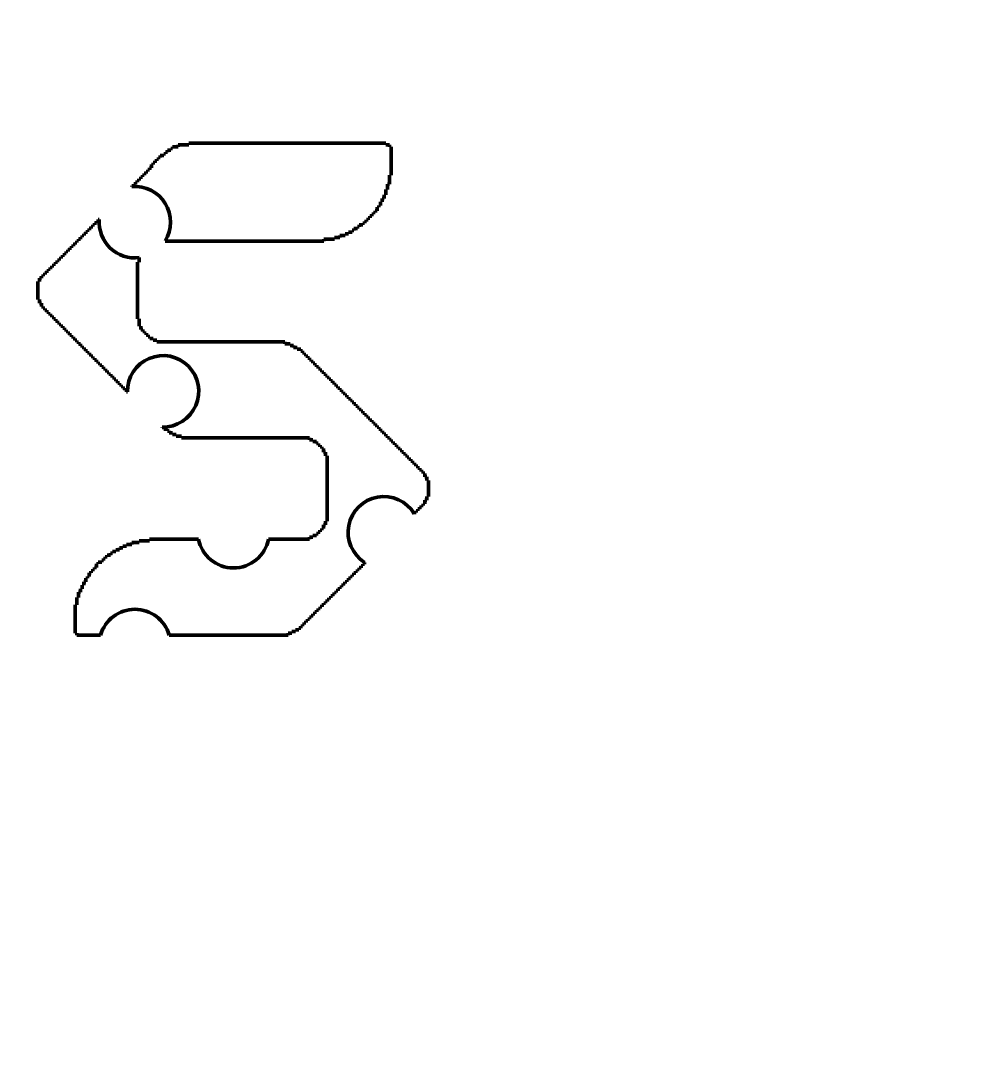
# Model space of a CAD drawing. Header units: millimetres. Extents: x 22 to 202, y 169 to 282.
# Drawn here: x 117.615 to 120.962, y 202.97 to 206.611 of the extents above; entities that cross this region are included whole.
import ezdxf

# ---------------------------------------------------------------- set-up
doc = ezdxf.new("R2010")
doc.units = ezdxf.units.MM
doc.header["$LTSCALE"] = 0.75
doc.layers.add('FD_Dimensions', color=7, linetype='Continuous', lineweight=25)
doc.layers.add('Visible', color=7, linetype='Continuous', lineweight=50)
doc.styles.get("Standard").update_dxf_attribs({"font": 'arial.ttf'})
doc.dimstyles.new('Dim-ISO-25', dxfattribs={"dimtxt": 2.5, "dimasz": 2.5, "dimexe": 1.5, "dimexo": 0, "dimgap": 1, "dimtad": 1, "dimzin": 4, "dimdsep": 46, "dimtxsty": 'Standard', "dimblk": 'OPEN90', "dimcen": 0, "dimazin": 1, "dimtp": 0.1, "dimtm": 0.1, "dimtfac": 0.72, "dimtmove": 0, "dimatfit": 3, "dimfxl": 1, "dimtzin": 4, "dimarcsym": 0})

# ---------------------------------------------------------------- blocks, each defined once
blk = doc.blocks.new('_Open90')
at = {"color": 0, "linetype": 'ByBlock', "lineweight": -2}
for p, q in [((-0.5, 0.5), (0, 0)), ((0, 0), (-1, 0)), ((0, 0), (-0.5, -0.5))]:
    blk.add_line(p, q, dxfattribs=at)
blk = doc.blocks.new('*D39')
at = {"layer": 'Defpoints', "color": 0, "transparency": 16777216}
for p in [(91.851481, 219.885579), (39.845512, 191.385202), (126.699789, 191.385202)]:
    blk.add_point(p, dxfattribs=at)
at = {"layer": 'FD_Dimensions', "color": 0, "lineweight": -2, "transparency": 16777216}
for p, q in [((91.851481, 219.885579), (38.345512, 219.885579)), ((39.845512, 217.385579), (39.845512, 193.885202)), ((126.699789, 191.385202), (38.345512, 191.385202))]:
    blk.add_line(p, q, dxfattribs=at)
at = {"layer": 'FD_Dimensions', "color": 0, "lineweight": -2, "transparency": 16777216, "xscale": 2.5, "yscale": 2.5, "zscale": 2.5}
for p, rotation in [((39.845512, 219.885579), 90), ((39.845512, 191.385202), 270)]:
    blk.add_blockref('_Open90', p, dxfattribs=dict(at, rotation=rotation))
at = {"layer": 'FD_Dimensions', "color": 0, "transparency": 16777216, "insert": (37.568245, 204.532394), "char_height": 2.5, "attachment_point": 5, "rotation": 90}
blk.add_mtext('28.50mm', dxfattribs=at)

msp = doc.modelspace()

# ---------------------------------------------------------------- linework, layer by layer
at = {"layer": 'Visible'}
for p, q in [((118.1303, 206.1438), (118.1366, 206.1438)), ((118.1303, 206.1374), (118.1303, 206.1438)), ((118.1366, 206.1501), (118.1493, 206.1501)), ((118.1366, 206.1438), (118.1366, 206.1501)), ((118.1493, 206.1562), (118.1554, 206.1562)), ((118.1493, 206.1501), (118.1493, 206.1562)), ((118.1554, 206.1628), (118.1745, 206.1628)), ((118.1554, 206.1562), (118.1554, 206.1628)), ((118.1745, 206.1689), (118.2123, 206.1689)), ((118.1745, 206.1628), (118.1745, 206.1689)), ((118.2123, 206.1753), (118.9121, 206.1753)), ((118.2123, 206.1689), (118.2123, 206.1753)), ((118.9121, 206.1753), (118.9121, 206.1689)), ((118.9121, 206.1689), (118.9248, 206.1689)), ((118.9248, 206.1689), (118.9248, 206.1628)), ((118.9248, 206.1628), (118.9311, 206.1628)), ((118.9311, 206.1628), (118.9311, 206.0612)), ((118.0924, 206.1123), (118.099, 206.1123)), ((118.0924, 206.106), (118.0924, 206.1123)), ((118.099, 206.1187), (118.1051, 206.1187)), ((118.099, 206.1123), (118.099, 206.1187)), ((118.1051, 206.125), (118.1115, 206.125)), ((118.1051, 206.1187), (118.1051, 206.125)), ((118.1115, 206.1311), (118.1242, 206.1311)), ((118.1115, 206.125), (118.1115, 206.1311)), ((118.1242, 206.1374), (118.1303, 206.1374)), ((118.1242, 206.1311), (118.1242, 206.1374)), ((118.0612, 206.0745), (118.0673, 206.0745)), ((118.0612, 206.0681), (118.0612, 206.0745)), ((118.0673, 206.0808), (118.0736, 206.0808)), ((118.0673, 206.0745), (118.0673, 206.0808)), ((118.0736, 206.0872), (118.08, 206.0872)), ((118.0736, 206.0808), (118.0736, 206.0872)), ((118.08, 206.0999), (118.0863, 206.0999)), ((118.08, 206.0872), (118.08, 206.0999)), ((118.0863, 206.106), (118.0924, 206.106)), ((118.0863, 206.0999), (118.0863, 206.106)), ((118.0233, 206.0369), (118.0294, 206.0369)), ((118.0233, 206.0303), (118.0233, 206.0369)), ((118.0294, 206.043), (118.036, 206.043)), ((118.0294, 206.0369), (118.0294, 206.043)), ((118.036, 206.0493), (118.0421, 206.0493)), ((118.036, 206.043), (118.036, 206.0493)), ((118.0421, 206.0557), (118.0485, 206.0557)), ((118.0421, 206.0493), (118.0421, 206.0557)), ((118.0485, 206.062), (118.0548, 206.062)), ((118.0485, 206.0557), (118.0485, 206.062)), ((118.0548, 206.0681), (118.0612, 206.0681)), ((118.0548, 206.062), (118.0548, 206.0681)), ((118.9248, 206.0612), (118.9248, 206.0298)), ((118.9311, 206.0612), (118.9248, 206.0612)), ((118.0106, 206.0242), (118.017, 206.0242)), ((118.0106, 206.0212), (118.0106, 206.0242)), ((118.017, 206.0303), (118.0233, 206.0303)), ((118.017, 206.0242), (118.017, 206.0303)), ((118.9121, 206.011), (118.9121, 205.9919)), ((118.9184, 206.011), (118.9121, 206.011)), ((118.9184, 206.0298), (118.9184, 206.011)), ((118.9248, 206.0298), (118.9184, 206.0298)), ((118.8933, 205.9668), (118.8933, 205.9541)), ((118.8996, 205.9668), (118.8933, 205.9668)), ((118.8996, 205.9795), (118.8996, 205.9668)), ((118.906, 205.9795), (118.8996, 205.9795)), ((118.906, 205.9919), (118.906, 205.9795)), ((118.9121, 205.9919), (118.906, 205.9919)), ((118.8681, 205.9289), (118.8681, 205.9228)), ((118.8742, 205.9289), (118.8681, 205.9289)), ((118.8742, 205.9353), (118.8742, 205.9289)), ((118.8808, 205.9353), (118.8742, 205.9353)), ((118.8808, 205.948), (118.8808, 205.9353)), ((118.8869, 205.948), (118.8808, 205.948)), ((118.8869, 205.9541), (118.8869, 205.948)), ((118.8933, 205.9541), (118.8869, 205.9541)), ((117.8783, 205.8918), (117.8847, 205.8918)), ((117.8783, 205.8855), (117.8783, 205.8918)), ((117.8847, 205.8982), (117.891, 205.8982)), ((117.8847, 205.8918), (117.8847, 205.8982)), ((117.891, 205.9043), (117.8949, 205.9043)), ((117.891, 205.8982), (117.891, 205.9043)), ((118.8303, 205.8911), (118.8303, 205.885)), ((118.8366, 205.8911), (118.8303, 205.8911)), ((118.8366, 205.8977), (118.8366, 205.8911)), ((118.843, 205.8977), (118.8366, 205.8977)), ((118.843, 205.9038), (118.843, 205.8977)), ((118.8491, 205.9038), (118.843, 205.9038)), ((118.8491, 205.9101), (118.8491, 205.9038)), ((118.8554, 205.9101), (118.8491, 205.9101)), ((118.8554, 205.9165), (118.8554, 205.9101)), ((118.8618, 205.9165), (118.8554, 205.9165)), ((118.8618, 205.9228), (118.8618, 205.9165)), ((118.8681, 205.9228), (118.8618, 205.9228)), ((117.8405, 205.854), (117.8471, 205.854)), ((117.8405, 205.8479), (117.8405, 205.854)), ((117.8471, 205.8603), (117.8532, 205.8603)), ((117.8471, 205.854), (117.8471, 205.8603)), ((117.8532, 205.8667), (117.8595, 205.8667)), ((117.8532, 205.8603), (117.8532, 205.8667)), ((117.8595, 205.873), (117.8659, 205.873)), ((117.8595, 205.8667), (117.8595, 205.873)), ((117.8659, 205.8791), (117.8722, 205.8791)), ((117.8659, 205.873), (117.8659, 205.8791)), ((117.8722, 205.8855), (117.8783, 205.8855)), ((117.8722, 205.8791), (117.8722, 205.8855)), ((118.7673, 205.8535), (118.7673, 205.8471)), ((118.78, 205.8535), (118.7673, 205.8535)), ((118.78, 205.8598), (118.78, 205.8535)), ((118.7925, 205.8598), (118.78, 205.8598)), ((118.7925, 205.8659), (118.7925, 205.8598)), ((118.7988, 205.8659), (118.7925, 205.8659)), ((118.7988, 205.8723), (118.7988, 205.8659)), ((118.8112, 205.8723), (118.7988, 205.8723)), ((118.8112, 205.8786), (118.8112, 205.8723)), ((118.8179, 205.8786), (118.8112, 205.8786)), ((118.8179, 205.885), (118.8179, 205.8786)), ((118.8303, 205.885), (118.8179, 205.885)), ((117.8026, 205.8161), (117.8092, 205.8161)), ((117.8026, 205.81), (117.8026, 205.8161)), ((117.8092, 205.8225), (117.8153, 205.8225)), ((117.8092, 205.8161), (117.8092, 205.8225)), ((117.8153, 205.8288), (117.8217, 205.8288)), ((117.8153, 205.8225), (117.8153, 205.8288)), ((117.8217, 205.8352), (117.828, 205.8352)), ((117.8217, 205.8288), (117.8217, 205.8352)), ((117.828, 205.8413), (117.8344, 205.8413)), ((117.828, 205.8352), (117.828, 205.8413)), ((117.8344, 205.8479), (117.8405, 205.8479)), ((117.8344, 205.8413), (117.8344, 205.8479)), ((118.6916, 205.8281), (118.129, 205.8281)), ((118.6916, 205.8347), (118.6916, 205.8281)), ((118.7295, 205.8347), (118.6916, 205.8347)), ((118.7295, 205.8408), (118.7295, 205.8347)), ((118.7483, 205.8408), (118.7295, 205.8408)), ((118.7483, 205.8471), (118.7483, 205.8408)), ((118.7673, 205.8471), (118.7483, 205.8471)), ((117.7714, 205.7849), (117.7775, 205.7849)), ((117.7714, 205.7783), (117.7714, 205.7849)), ((117.7775, 205.791), (117.7838, 205.791)), ((117.7775, 205.7849), (117.7775, 205.791)), ((117.7838, 205.7973), (117.7902, 205.7973)), ((117.7838, 205.791), (117.7838, 205.7973)), ((117.7902, 205.8037), (117.7965, 205.8037)), ((117.7902, 205.7973), (117.7902, 205.8037)), ((117.7965, 205.81), (117.8026, 205.81)), ((117.7965, 205.8037), (117.7965, 205.81)), ((117.7335, 205.7471), (117.7396, 205.7471)), ((117.7335, 205.7404), (117.7335, 205.7471)), ((117.7396, 205.7531), (117.7462, 205.7531)), ((117.7396, 205.7471), (117.7396, 205.7531)), ((117.7462, 205.7595), (117.7523, 205.7595)), ((117.7462, 205.7531), (117.7462, 205.7595)), ((117.7523, 205.7658), (117.7587, 205.7658)), ((117.7523, 205.7595), (117.7523, 205.7658)), ((117.7587, 205.7722), (117.765, 205.7722)), ((117.7587, 205.7658), (117.7587, 205.7722)), ((117.765, 205.7783), (117.7714, 205.7783)), ((117.765, 205.7722), (117.765, 205.7783)), ((118.0302, 205.7526), (118.0302, 205.5515)), ((118.0365, 205.7526), (118.0302, 205.7526)), ((118.0365, 205.7691), (118.0365, 205.7526)), ((117.6957, 205.7092), (117.702, 205.7092)), ((117.6957, 205.7029), (117.6957, 205.7092)), ((117.702, 205.7153), (117.7084, 205.7153)), ((117.702, 205.7092), (117.702, 205.7153)), ((117.7084, 205.7217), (117.7145, 205.7217)), ((117.7084, 205.7153), (117.7084, 205.7217)), ((117.7145, 205.728), (117.7208, 205.728)), ((117.7145, 205.7217), (117.7145, 205.728)), ((117.7208, 205.7344), (117.7272, 205.7344)), ((117.7208, 205.728), (117.7208, 205.7344)), ((117.7272, 205.7404), (117.7335, 205.7404)), ((117.7272, 205.7344), (117.7272, 205.7404)), ((117.6766, 205.6841), (117.6832, 205.6841)), ((117.6766, 205.6203), (117.6766, 205.6841)), ((117.6832, 205.6965), (117.6893, 205.6965)), ((117.6832, 205.6841), (117.6832, 205.6965)), ((117.6893, 205.7029), (117.6957, 205.7029)), ((117.6893, 205.6965), (117.6893, 205.7029)), ((117.6832, 205.6203), (117.6766, 205.6203)), ((117.6832, 205.6079), (117.6832, 205.6203)), ((117.6893, 205.6079), (117.6832, 205.6079)), ((117.6893, 205.5952), (117.6893, 205.6079)), ((117.6957, 205.5952), (117.6893, 205.5952)), ((117.6957, 205.5888), (117.6957, 205.5952)), ((117.702, 205.5888), (117.6957, 205.5888)), ((117.702, 205.5825), (117.702, 205.5888)), ((117.7084, 205.5825), (117.702, 205.5825)), ((117.7084, 205.5761), (117.7084, 205.5825)), ((117.7145, 205.5761), (117.7084, 205.5761)), ((117.7145, 205.57), (117.7145, 205.5761)), ((117.7208, 205.57), (117.7145, 205.57)), ((117.7208, 205.5637), (117.7208, 205.57)), ((117.7272, 205.5637), (117.7208, 205.5637)), ((117.7272, 205.5573), (117.7272, 205.5637)), ((117.7335, 205.5573), (117.7272, 205.5573)), ((117.7335, 205.551), (117.7335, 205.5573)), ((117.7396, 205.551), (117.7335, 205.551)), ((117.7396, 205.5449), (117.7396, 205.551)), ((117.7462, 205.5449), (117.7396, 205.5449)), ((117.7462, 205.5383), (117.7462, 205.5449)), ((117.7523, 205.5383), (117.7462, 205.5383)), ((117.7523, 205.5322), (117.7523, 205.5383)), ((117.7587, 205.5322), (117.7523, 205.5322)), ((117.7587, 205.5258), (117.7587, 205.5322)), ((117.765, 205.5258), (117.7587, 205.5258)), ((117.765, 205.5195), (117.765, 205.5258)), ((118.0302, 205.5515), (118.0365, 205.5515)), ((118.0365, 205.5515), (118.0365, 205.5263)), ((118.0365, 205.5263), (118.0426, 205.5263)), ((118.0426, 205.5263), (118.0426, 205.5136)), ((117.7714, 205.5195), (117.765, 205.5195)), ((117.7714, 205.5131), (117.7714, 205.5195)), ((117.7775, 205.5131), (117.7714, 205.5131)), ((117.7775, 205.507), (117.7775, 205.5131)), ((117.7838, 205.507), (117.7775, 205.507)), ((117.7838, 205.5007), (117.7838, 205.507)), ((117.7902, 205.5007), (117.7838, 205.5007)), ((117.7902, 205.4943), (117.7902, 205.5007)), ((117.7965, 205.4943), (117.7902, 205.4943)), ((117.7965, 205.488), (117.7965, 205.4943)), ((117.8026, 205.488), (117.7965, 205.488)), ((117.8026, 205.4816), (117.8026, 205.488)), ((118.0426, 205.5136), (118.0492, 205.5136)), ((118.0492, 205.5136), (118.0492, 205.5075)), ((118.0492, 205.5075), (118.0553, 205.5075)), ((118.0553, 205.5075), (118.0553, 205.5012)), ((118.0553, 205.5012), (118.0617, 205.5012)), ((118.0617, 205.5012), (118.0617, 205.4948)), ((118.0617, 205.4948), (118.068, 205.4948)), ((118.068, 205.4948), (118.068, 205.4885)), ((118.068, 205.4885), (118.0744, 205.4885)), ((118.0744, 205.4885), (118.0744, 205.4824)), ((117.8092, 205.4816), (117.8026, 205.4816)), ((117.8092, 205.4753), (117.8092, 205.4816)), ((117.8153, 205.4753), (117.8092, 205.4753)), ((117.8153, 205.4692), (117.8153, 205.4753)), ((117.8217, 205.4692), (117.8153, 205.4692)), ((117.8217, 205.4628), (117.8217, 205.4692)), ((117.828, 205.4628), (117.8217, 205.4628)), ((117.828, 205.4565), (117.828, 205.4628)), ((117.8344, 205.4565), (117.828, 205.4565)), ((117.8344, 205.4501), (117.8344, 205.4565)), ((118.0744, 205.4824), (118.0868, 205.4824)), ((118.0868, 205.4824), (118.0868, 205.476)), ((118.0868, 205.476), (118.0995, 205.476)), ((118.0995, 205.476), (118.0995, 205.4697)), ((118.0995, 205.4697), (118.5532, 205.4697)), ((118.5532, 205.4697), (118.5532, 205.4633)), ((118.5532, 205.4633), (118.572, 205.4633)), ((118.572, 205.4633), (118.572, 205.4572)), ((118.572, 205.4572), (118.5844, 205.4572)), ((118.5844, 205.4572), (118.5844, 205.4506)), ((117.8405, 205.4501), (117.8344, 205.4501)), ((117.8405, 205.444), (117.8405, 205.4501)), ((117.8471, 205.444), (117.8405, 205.444)), ((117.8471, 205.4374), (117.8471, 205.444)), ((117.8532, 205.4374), (117.8471, 205.4374)), ((117.8532, 205.4313), (117.8532, 205.4374)), ((117.8595, 205.4313), (117.8532, 205.4313)), ((117.8595, 205.425), (117.8595, 205.4313)), ((117.8659, 205.425), (117.8595, 205.425)), ((117.8659, 205.4186), (117.8659, 205.425)), ((117.8722, 205.4186), (117.8659, 205.4186)), ((117.8722, 205.4123), (117.8722, 205.4186)), ((118.5844, 205.4506), (118.5971, 205.4506)), ((118.5971, 205.4506), (118.5971, 205.4445)), ((118.5971, 205.4445), (118.6098, 205.4445)), ((118.6098, 205.4445), (118.6098, 205.4382)), ((118.6098, 205.4382), (118.6162, 205.4382)), ((118.6162, 205.4382), (118.6162, 205.4318)), ((118.6162, 205.4318), (118.6223, 205.4318)), ((118.6223, 205.4318), (118.6223, 205.4255)), ((118.6223, 205.4255), (118.6286, 205.4255)), ((118.6286, 205.4255), (118.6286, 205.4194)), ((118.6286, 205.4194), (118.635, 205.4194)), ((118.635, 205.4194), (118.635, 205.413)), ((117.8783, 205.4123), (117.8722, 205.4123)), ((117.8783, 205.4062), (117.8783, 205.4123)), ((117.8847, 205.4062), (117.8783, 205.4062)), ((117.8847, 205.3998), (117.8847, 205.4062)), ((117.891, 205.3998), (117.8847, 205.3998)), ((117.891, 205.3935), (117.891, 205.3998)), ((117.8974, 205.3935), (117.891, 205.3935)), ((117.8974, 205.3871), (117.8974, 205.3935)), ((117.9035, 205.3871), (117.8974, 205.3871)), ((117.9035, 205.381), (117.9035, 205.3871)), ((117.9101, 205.381), (117.9035, 205.381)), ((117.9101, 205.3744), (117.9101, 205.381)), ((118.635, 205.413), (118.6413, 205.413)), ((118.6413, 205.413), (118.6413, 205.4067)), ((118.6413, 205.4067), (118.6474, 205.4067)), ((118.6474, 205.4067), (118.6474, 205.4003)), ((118.6474, 205.4003), (118.654, 205.4003)), ((118.654, 205.4003), (118.654, 205.3942)), ((118.654, 205.3942), (118.6601, 205.3942)), ((118.6601, 205.3942), (118.6601, 205.3876)), ((118.6601, 205.3876), (118.6665, 205.3876)), ((118.6665, 205.3876), (118.6665, 205.3815)), ((118.6665, 205.3815), (118.6728, 205.3815)), ((118.6728, 205.3815), (118.6728, 205.3752)), ((117.9162, 205.3744), (117.9101, 205.3744)), ((117.9162, 205.3683), (117.9162, 205.3744)), ((117.9225, 205.3683), (117.9162, 205.3683)), ((117.9225, 205.362), (117.9225, 205.3683)), ((117.9289, 205.362), (117.9225, 205.362)), ((117.9289, 205.3556), (117.9289, 205.362)), ((117.9352, 205.3556), (117.9289, 205.3556)), ((117.9352, 205.3493), (117.9352, 205.3556)), ((117.9413, 205.3493), (117.9352, 205.3493)), ((117.9413, 205.3432), (117.9413, 205.3493)), ((117.9476, 205.3432), (117.9413, 205.3432)), ((117.9476, 205.3368), (117.9476, 205.3432)), ((118.6728, 205.3752), (118.6792, 205.3752)), ((118.6792, 205.3752), (118.6792, 205.3688)), ((118.6792, 205.3688), (118.6853, 205.3688)), ((118.6853, 205.3688), (118.6853, 205.3625)), ((118.6853, 205.3625), (118.6916, 205.3625)), ((118.6916, 205.3625), (118.6916, 205.3564)), ((118.6916, 205.3564), (118.698, 205.3564)), ((118.698, 205.3564), (118.698, 205.35)), ((118.698, 205.35), (118.7043, 205.35)), ((118.7043, 205.35), (118.7043, 205.3437)), ((118.7043, 205.3437), (118.7107, 205.3437)), ((118.7107, 205.3437), (118.7107, 205.3373)), ((117.954, 205.3368), (117.9476, 205.3368)), ((117.954, 205.3305), (117.954, 205.3368)), ((117.9603, 205.3305), (117.954, 205.3305)), ((117.9603, 205.3241), (117.9603, 205.3305)), ((117.9664, 205.3241), (117.9603, 205.3241)), ((117.9664, 205.318), (117.9664, 205.3241)), ((117.973, 205.318), (117.9664, 205.318)), ((117.973, 205.3114), (117.973, 205.318)), ((117.9791, 205.3114), (117.973, 205.3114)), ((117.9791, 205.3053), (117.9791, 205.3114)), ((118.7107, 205.3373), (118.717, 205.3373)), ((118.717, 205.3373), (118.717, 205.3313)), ((118.717, 205.3313), (118.7231, 205.3313)), ((118.7231, 205.3313), (118.7231, 205.3246)), ((118.7231, 205.3246), (118.7295, 205.3246)), ((118.7295, 205.3246), (118.7295, 205.3186)), ((118.7295, 205.3186), (118.7358, 205.3186)), ((118.7358, 205.3186), (118.7358, 205.3122)), ((118.7358, 205.3122), (118.7422, 205.3122)), ((118.7422, 205.3122), (118.7422, 205.3059)), ((117.9855, 205.3053), (117.9791, 205.3053)), ((117.9855, 205.299), (117.9855, 205.3053)), ((117.9918, 205.299), (117.9855, 205.299)), ((117.9918, 205.2926), (117.9918, 205.299)), ((117.9947, 205.2926), (117.9918, 205.2926)), ((118.7422, 205.3059), (118.7483, 205.3059)), ((118.7483, 205.3059), (118.7483, 205.2995)), ((118.7483, 205.2995), (118.7549, 205.2995)), ((118.7549, 205.2995), (118.7549, 205.2934)), ((118.7549, 205.2934), (118.761, 205.2934)), ((118.761, 205.2934), (118.761, 205.2871)), ((118.761, 205.2871), (118.7673, 205.2871)), ((118.7673, 205.2871), (118.7673, 205.2807)), ((118.7673, 205.2807), (118.7737, 205.2807)), ((118.7737, 205.2807), (118.7737, 205.2744)), ((118.7737, 205.2744), (118.78, 205.2744)), ((118.78, 205.2744), (118.78, 205.2683)), ((118.78, 205.2683), (118.7861, 205.2683)), ((118.7861, 205.2683), (118.7861, 205.2617)), ((118.7861, 205.2617), (118.7925, 205.2617)), ((118.7925, 205.2617), (118.7925, 205.2556)), ((118.7925, 205.2556), (118.7988, 205.2556)), ((118.7988, 205.2556), (118.7988, 205.2492)), ((118.7988, 205.2492), (118.8052, 205.2492)), ((118.8052, 205.2492), (118.8052, 205.2429)), ((118.8052, 205.2429), (118.8112, 205.2429)), ((118.8112, 205.2429), (118.8112, 205.2365)), ((118.8112, 205.2365), (118.8179, 205.2365)), ((118.8179, 205.2365), (118.8179, 205.2304)), ((118.8179, 205.2304), (118.8239, 205.2304)), ((118.8239, 205.2304), (118.8239, 205.2241)), ((118.8239, 205.2241), (118.8303, 205.2241)), ((118.8303, 205.2241), (118.8303, 205.2177)), ((118.8303, 205.2177), (118.8366, 205.2177)), ((118.8366, 205.2177), (118.8366, 205.2114)), ((118.8366, 205.2114), (118.843, 205.2114)), ((118.843, 205.2114), (118.843, 205.2053)), ((118.843, 205.2053), (118.8491, 205.2053)), ((118.8491, 205.2053), (118.8491, 205.1987)), ((118.8491, 205.1987), (118.8554, 205.1987)), ((118.8554, 205.1987), (118.8554, 205.1926)), ((118.1178, 205.1667), (118.1178, 205.168)), ((118.1242, 205.1667), (118.1178, 205.1667)), ((118.1242, 205.1603), (118.1242, 205.1667)), ((118.1366, 205.1603), (118.1242, 205.1603)), ((118.1366, 205.1542), (118.1366, 205.1603)), ((118.8554, 205.1926), (118.8618, 205.1926)), ((118.8618, 205.1926), (118.8618, 205.1862)), ((118.8618, 205.1862), (118.8681, 205.1862)), ((118.8681, 205.1862), (118.8681, 205.1799)), ((118.8681, 205.1799), (118.8742, 205.1799)), ((118.8742, 205.1799), (118.8742, 205.1735)), ((118.8742, 205.1735), (118.8808, 205.1735)), ((118.8808, 205.1735), (118.8808, 205.1674)), ((118.8808, 205.1674), (118.8869, 205.1674)), ((118.8869, 205.1674), (118.8869, 205.1611)), ((118.8869, 205.1611), (118.8933, 205.1611)), ((118.8933, 205.1611), (118.8933, 205.1547)), ((118.143, 205.1542), (118.1366, 205.1542)), ((118.143, 205.1479), (118.143, 205.1542)), ((118.1554, 205.1479), (118.143, 205.1479)), ((118.1554, 205.1415), (118.1554, 205.1479)), ((118.1681, 205.1415), (118.1554, 205.1415)), ((118.1681, 205.1352), (118.1681, 205.1415)), ((118.1872, 205.1352), (118.1681, 205.1352)), ((118.1872, 205.1291), (118.1872, 205.1352)), ((118.6408, 205.1291), (118.1872, 205.1291)), ((118.6408, 205.1225), (118.6408, 205.1291)), ((118.8933, 205.1547), (118.8996, 205.1547)), ((118.8996, 205.1547), (118.8996, 205.1484)), ((118.8996, 205.1484), (118.906, 205.1484)), ((118.906, 205.1484), (118.906, 205.1423)), ((118.906, 205.1423), (118.9121, 205.1423)), ((118.9121, 205.1423), (118.9121, 205.1357)), ((118.9121, 205.1357), (118.9184, 205.1357)), ((118.9184, 205.1357), (118.9184, 205.1296)), ((118.9184, 205.1296), (118.9248, 205.1296)), ((118.9248, 205.1296), (118.9248, 205.1232)), ((118.6533, 205.1225), (118.6408, 205.1225)), ((118.6533, 205.1164), (118.6533, 205.1225)), ((118.666, 205.1164), (118.6533, 205.1164)), ((118.666, 205.11), (118.666, 205.1164)), ((118.6721, 205.11), (118.666, 205.11)), ((118.6721, 205.1037), (118.6721, 205.11)), ((118.6787, 205.1037), (118.6721, 205.1037)), ((118.6787, 205.0973), (118.6787, 205.1037)), ((118.6848, 205.0973), (118.6787, 205.0973)), ((118.6848, 205.0912), (118.6848, 205.0973)), ((118.6911, 205.0912), (118.6848, 205.0912)), ((118.6911, 205.0785), (118.6911, 205.0912)), ((118.9248, 205.1232), (118.9311, 205.1232)), ((118.9311, 205.1232), (118.9311, 205.1169)), ((118.9311, 205.1169), (118.9372, 205.1169)), ((118.9372, 205.1169), (118.9372, 205.1105)), ((118.9372, 205.1105), (118.9438, 205.1105)), ((118.9438, 205.1105), (118.9438, 205.1044)), ((118.9438, 205.1044), (118.9499, 205.1044)), ((118.9499, 205.1044), (118.9499, 205.0981)), ((118.9499, 205.0981), (118.9563, 205.0981)), ((118.9563, 205.0981), (118.9563, 205.0917)), ((118.9563, 205.0917), (118.9626, 205.0917)), ((118.9626, 205.0917), (118.9626, 205.0854)), ((118.6975, 205.0785), (118.6911, 205.0785)), ((118.6975, 205.0661), (118.6975, 205.0785)), ((118.7038, 205.0661), (118.6975, 205.0661)), ((118.7038, 204.8334), (118.7038, 205.0661)), ((118.9626, 205.0854), (118.969, 205.0854)), ((118.969, 205.0854), (118.969, 205.0793)), ((118.969, 205.0793), (118.9751, 205.0793)), ((118.9751, 205.0793), (118.9751, 205.0727)), ((118.9751, 205.0727), (118.9814, 205.0727)), ((118.9814, 205.0727), (118.9814, 205.0666)), ((118.9814, 205.0666), (118.9878, 205.0666)), ((118.9878, 205.0666), (118.9878, 205.0602)), ((118.9878, 205.0602), (118.9941, 205.0602)), ((118.9941, 205.0602), (118.9941, 205.0539)), ((118.9941, 205.0539), (119.0002, 205.0539)), ((119.0002, 205.0539), (119.0002, 205.0475)), ((119.0002, 205.0475), (119.0068, 205.0475)), ((119.0068, 205.0475), (119.0068, 205.0414)), ((119.0068, 205.0414), (119.0129, 205.0414)), ((119.0129, 205.0414), (119.0129, 205.0351)), ((119.0129, 205.0351), (119.0193, 205.0351)), ((119.0193, 205.0351), (119.0193, 205.0287)), ((119.0193, 205.0287), (119.0256, 205.0287)), ((119.0256, 205.0287), (119.0256, 205.0224)), ((119.0256, 205.0224), (119.032, 205.0224)), ((119.032, 205.0224), (119.032, 205.0163)), ((119.032, 205.0163), (119.0381, 205.0163)), ((119.0381, 205.0163), (119.0381, 205.0097)), ((119.0381, 205.0097), (119.0444, 205.0097)), ((119.0444, 205.0097), (119.0444, 205.0036)), ((119.0444, 205.0036), (119.0508, 205.0036)), ((119.0508, 205.0036), (119.0508, 204.9909)), ((119.0508, 204.9909), (119.0571, 204.9909)), ((119.0571, 204.9909), (119.0571, 204.9784)), ((119.0571, 204.9784), (119.0632, 204.9784)), ((119.0632, 204.9784), (119.0632, 204.921)), ((119.0508, 204.9083), (119.0508, 204.8959)), ((119.0571, 204.9083), (119.0508, 204.9083)), ((119.0571, 204.921), (119.0571, 204.9083)), ((119.0632, 204.921), (119.0571, 204.921)), ((119.0193, 204.8705), (119.0193, 204.8644)), ((119.0256, 204.8705), (119.0193, 204.8705)), ((119.0256, 204.8768), (119.0256, 204.8705)), ((119.032, 204.8768), (119.0256, 204.8768)), ((119.032, 204.8832), (119.032, 204.8768)), ((119.0381, 204.8832), (119.032, 204.8832)), ((119.0381, 204.8895), (119.0381, 204.8832)), ((119.0444, 204.8895), (119.0381, 204.8895)), ((119.0444, 204.8959), (119.0444, 204.8895)), ((119.0508, 204.8959), (119.0444, 204.8959)), ((118.6975, 204.8334), (118.7038, 204.8334)), ((118.6975, 204.8207), (118.6975, 204.8334)), ((119.0129, 204.8644), (119.0129, 204.8606)), ((119.0193, 204.8644), (119.0129, 204.8644)), ((118.6787, 204.8019), (118.6848, 204.8019)), ((118.6787, 204.7956), (118.6787, 204.8019)), ((118.6848, 204.8083), (118.6911, 204.8083)), ((118.6848, 204.8019), (118.6848, 204.8083)), ((118.6911, 204.8207), (118.6975, 204.8207)), ((118.6911, 204.8083), (118.6911, 204.8207)), ((118.036, 204.7641), (118.0736, 204.7641)), ((118.036, 204.7577), (118.036, 204.7641)), ((118.0736, 204.7704), (118.2469, 204.7704)), ((118.0736, 204.7641), (118.0736, 204.7704)), ((118.4957, 204.7704), (118.6408, 204.7704)), ((118.6408, 204.7768), (118.6533, 204.7768)), ((118.6408, 204.7704), (118.6408, 204.7768)), ((118.6533, 204.7829), (118.666, 204.7829)), ((118.6533, 204.7768), (118.6533, 204.7829)), ((118.666, 204.7895), (118.6721, 204.7895)), ((118.666, 204.7829), (118.666, 204.7895)), ((118.6721, 204.7956), (118.6787, 204.7956)), ((118.6721, 204.7895), (118.6721, 204.7956)), ((117.9413, 204.7262), (117.954, 204.7262)), ((117.9413, 204.7199), (117.9413, 204.7262)), ((117.954, 204.7326), (117.9664, 204.7326)), ((117.954, 204.7262), (117.954, 204.7326)), ((117.9664, 204.7389), (117.9791, 204.7389)), ((117.9664, 204.7326), (117.9664, 204.7389)), ((117.9791, 204.745), (117.9918, 204.745)), ((117.9791, 204.7389), (117.9791, 204.745)), ((117.9918, 204.7516), (118.0106, 204.7516)), ((117.9918, 204.745), (117.9918, 204.7516)), ((118.0106, 204.7577), (118.036, 204.7577)), ((118.0106, 204.7516), (118.0106, 204.7577)), ((117.891, 204.6886), (117.9035, 204.6886)), ((117.891, 204.682), (117.891, 204.6886)), ((117.9035, 204.6947), (117.9101, 204.6947)), ((117.9035, 204.6886), (117.9035, 204.6947)), ((117.9101, 204.7011), (117.9162, 204.7011)), ((117.9101, 204.6947), (117.9101, 204.7011)), ((117.9162, 204.7074), (117.9225, 204.7074)), ((117.9162, 204.7011), (117.9162, 204.7074)), ((117.9225, 204.7138), (117.9352, 204.7138)), ((117.9225, 204.7074), (117.9225, 204.7138)), ((117.9352, 204.7199), (117.9413, 204.7199)), ((117.9352, 204.7138), (117.9352, 204.7199)), ((118.8366, 204.6876), (118.8366, 204.6815)), ((117.8595, 204.6508), (117.8659, 204.6508)), ((117.8595, 204.6381), (117.8595, 204.6508)), ((117.8659, 204.6569), (117.8722, 204.6569)), ((117.8659, 204.6508), (117.8659, 204.6569)), ((117.8722, 204.6632), (117.8783, 204.6632)), ((117.8722, 204.6569), (117.8722, 204.6632)), ((117.8783, 204.6696), (117.8847, 204.6696)), ((117.8783, 204.6632), (117.8783, 204.6696)), ((117.8847, 204.682), (117.891, 204.682)), ((117.8847, 204.6696), (117.8847, 204.682)), ((118.8052, 204.6564), (118.8052, 204.65)), ((118.8112, 204.6564), (118.8052, 204.6564)), ((118.8112, 204.6627), (118.8112, 204.6564)), ((118.8179, 204.6627), (118.8112, 204.6627)), ((118.8179, 204.6688), (118.8179, 204.6627)), ((118.8239, 204.6688), (118.8179, 204.6688)), ((118.8239, 204.6754), (118.8239, 204.6688)), ((118.8303, 204.6754), (118.8239, 204.6754)), ((118.8303, 204.6815), (118.8303, 204.6754)), ((118.8366, 204.6815), (118.8303, 204.6815)), ((117.8405, 204.619), (117.8471, 204.619)), ((117.8405, 204.6066), (117.8405, 204.619)), ((117.8471, 204.6317), (117.8532, 204.6317)), ((117.8471, 204.619), (117.8471, 204.6317)), ((117.8532, 204.6381), (117.8595, 204.6381)), ((117.8532, 204.6317), (117.8532, 204.6381)), ((118.7673, 204.6185), (118.7673, 204.6124)), ((118.7737, 204.6185), (118.7673, 204.6185)), ((118.7737, 204.6249), (118.7737, 204.6185)), ((118.78, 204.6249), (118.7737, 204.6249)), ((118.78, 204.6312), (118.78, 204.6249)), ((118.7861, 204.6312), (118.78, 204.6312)), ((118.7861, 204.6376), (118.7861, 204.6312)), ((118.7925, 204.6376), (118.7861, 204.6376)), ((118.7925, 204.6437), (118.7925, 204.6376)), ((118.7988, 204.6437), (118.7925, 204.6437)), ((118.7988, 204.65), (118.7988, 204.6437)), ((118.8052, 204.65), (118.7988, 204.65)), ((117.8217, 204.5814), (117.828, 204.5814)), ((117.8217, 204.5626), (117.8217, 204.5814)), ((117.828, 204.5939), (117.8344, 204.5939)), ((117.828, 204.5814), (117.828, 204.5939)), ((117.8344, 204.6066), (117.8405, 204.6066)), ((117.8344, 204.5939), (117.8344, 204.6066)), ((118.7295, 204.5807), (118.7295, 204.5746)), ((118.7358, 204.5807), (118.7295, 204.5807)), ((118.7358, 204.587), (118.7358, 204.5807)), ((118.7422, 204.587), (118.7358, 204.587)), ((118.7422, 204.5934), (118.7422, 204.587)), ((118.7483, 204.5934), (118.7422, 204.5934)), ((118.7483, 204.5997), (118.7483, 204.5934)), ((118.7549, 204.5997), (118.7483, 204.5997)), ((118.7549, 204.6058), (118.7549, 204.5997)), ((118.761, 204.6058), (118.7549, 204.6058)), ((118.761, 204.6124), (118.761, 204.6058)), ((118.7673, 204.6124), (118.761, 204.6124)), ((117.8153, 204.5626), (117.8217, 204.5626)), ((117.8153, 204.5372), (117.8153, 204.5626)), ((118.6916, 204.5428), (118.6916, 204.5367)), ((118.698, 204.5428), (118.6916, 204.5428)), ((118.698, 204.5494), (118.698, 204.5428)), ((118.7043, 204.5494), (118.698, 204.5494)), ((118.7043, 204.5555), (118.7043, 204.5494)), ((118.7107, 204.5555), (118.7043, 204.5555)), ((118.7107, 204.5619), (118.7107, 204.5555)), ((118.717, 204.5619), (118.7107, 204.5619)), ((118.717, 204.5682), (118.717, 204.5619)), ((118.7231, 204.5682), (118.717, 204.5682)), ((118.7231, 204.5746), (118.7231, 204.5682)), ((118.7295, 204.5746), (118.7231, 204.5746)), ((117.8092, 204.5372), (117.8153, 204.5372)), ((117.8092, 204.4359), (117.8092, 204.5372)), ((118.654, 204.5052), (118.654, 204.4989)), ((118.6601, 204.5052), (118.654, 204.5052)), ((118.6601, 204.5116), (118.6601, 204.5052)), ((118.6665, 204.5116), (118.6601, 204.5116)), ((118.6665, 204.5177), (118.6665, 204.5116)), ((118.6728, 204.5177), (118.6665, 204.5177)), ((118.6728, 204.524), (118.6728, 204.5177)), ((118.6792, 204.524), (118.6728, 204.524)), ((118.6792, 204.5304), (118.6792, 204.524)), ((118.6853, 204.5304), (118.6792, 204.5304)), ((118.6853, 204.5367), (118.6853, 204.5304)), ((118.6916, 204.5367), (118.6853, 204.5367)), ((118.6223, 204.4737), (118.6223, 204.4674)), ((118.6286, 204.4737), (118.6223, 204.4737)), ((118.6286, 204.4798), (118.6286, 204.4737)), ((118.635, 204.4798), (118.6286, 204.4798)), ((118.635, 204.4864), (118.635, 204.4798)), ((118.6413, 204.4864), (118.635, 204.4864)), ((118.6413, 204.4925), (118.6413, 204.4864)), ((118.6474, 204.4925), (118.6413, 204.4925)), ((118.6474, 204.4989), (118.6474, 204.4925)), ((118.654, 204.4989), (118.6474, 204.4989)), ((117.8153, 204.4359), (117.8092, 204.4359)), ((117.8153, 204.4296), (117.8153, 204.4359)), ((118.5656, 204.4359), (118.5656, 204.4296)), ((118.5783, 204.4359), (118.5656, 204.4359)), ((118.5783, 204.4423), (118.5783, 204.4359)), ((118.591, 204.4423), (118.5783, 204.4423)), ((118.591, 204.4486), (118.591, 204.4423)), ((118.6035, 204.4486), (118.591, 204.4486)), ((118.6035, 204.4547), (118.6035, 204.4486)), ((118.6098, 204.4547), (118.6035, 204.4547)), ((118.6098, 204.461), (118.6098, 204.4547)), ((118.6162, 204.461), (118.6098, 204.461)), ((118.6162, 204.4674), (118.6162, 204.461)), ((118.6223, 204.4674), (118.6162, 204.4674)), ((117.8995, 204.4296), (117.8153, 204.4296)), ((118.5656, 204.4296), (118.1431, 204.4296))]:
    msp.add_line(p, q, dxfattribs=at)
for centre, start, end in [((118.0213, 205.8949), 328.1915, 94.8307), ((118.0213, 205.8949), 175.7477, 276.9051), ((118.1214, 205.2947), 268.3928, 180.9191), ((118.9047, 204.7945), 31.3837, 237.5149), ((118.3713, 204.7945), 190.9746, 349.0254), ((118.0213, 204.3945), 16.0555, 163.9445)]:
    msp.add_arc(centre, 0.1267, start, end, dxfattribs=at)

# ---------------------------------------------------------------- dimensions: what is measured, and where the dimension line sits
at = {"layer": 'FD_Dimensions'}
dim = msp.add_linear_dim(base=(39.8455, 191.3852), p1=(91.8515, 219.8856), p2=(126.6998, 191.3852), angle=90, dimstyle='Dim-ISO-25', override={"dimlfac": 1, "dimpost": 'mm'}, dxfattribs=at)
dim.commit()
dim.dimension.update_dxf_attribs({"geometry": '*D39', "text_midpoint": (39.8455, 204.5324), "dimtype": 160})

doc.saveas('drawing.dxf')
